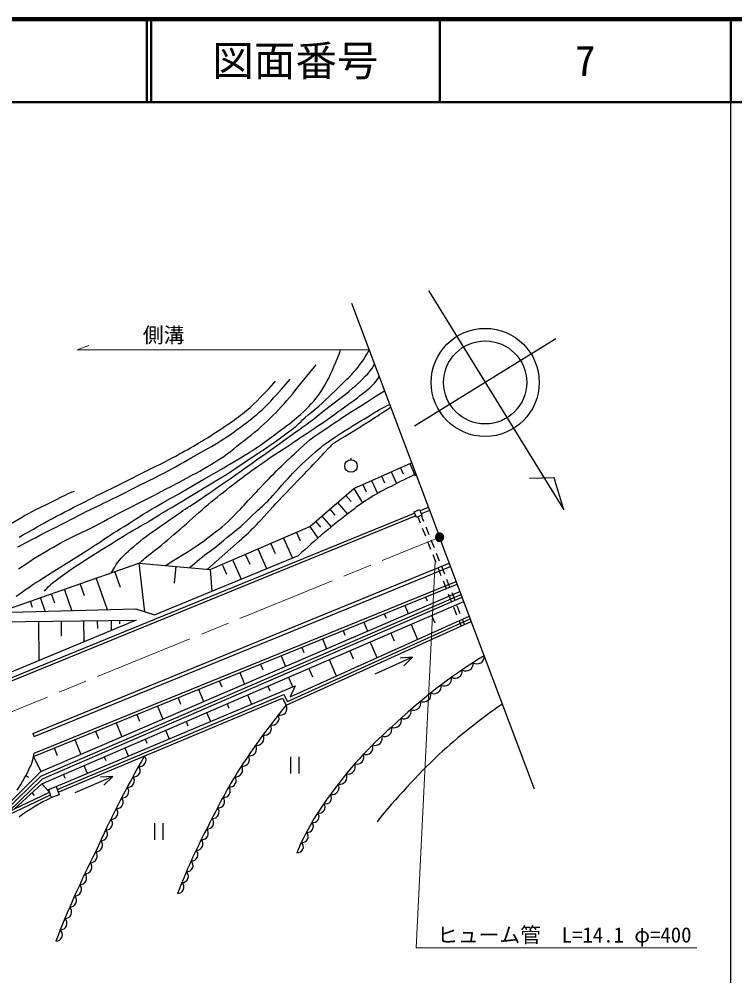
# Model space of a CAD drawing. Units: millimetres, scale not verified. Extents: x 40000 to 680000, y 20000 to 380000.
# Drawn here: x 493379 to 579500, y 264940 to 380000 of the extents above; entities that cross this region are included whole.
import ezdxf
from ezdxf.enums import TextEntityAlignment as Align

# ---------------------------------------------------------------- set-up
doc = ezdxf.new("R2010")
doc.units = ezdxf.units.MM
doc.header["$LTSCALE"] = 1000
doc.header["$PDMODE"] = 32
doc.header["$PDSIZE"] = 500
doc.linetypes.add('CHAIN', pattern=[18.5, 12, -1.5, 3.5, -1.5])
for name, color, linetype, lineweight in [('M-BGD', 7, 'Continuous', 25), ('M-BMK', 2, 'CHAIN', 13), ('M-BMK-SRVR', 3, 'Continuous', 25), ('M-STR-HTXT', 7, 'Continuous', 13), ('M-TTL', 2, 'Continuous', 140), ('M-TTL-BAND', 7, 'Continuous', 25), ('M-TTL-LINE', 7, 'Continuous', 50)]:
    doc.layers.add(name, color=color, linetype=linetype, lineweight=lineweight)
doc.layers.add('M-OTRS', color=6, linetype='Continuous')
doc.layers.add('M-TTL-TXT', color=7, linetype='Continuous')
doc.styles.add('ＭＳ ゴシック', font='')
doc.styles.get('ＭＳ ゴシック').set_extended_font_data('MS Gothic')

msp = doc.modelspace()

# ---------------------------------------------------------------- hatches: boundary and pattern name
at = {"layer": 'M-BMK-SRVR'}
msp.add_hatch(color=256, dxfattribs=at).paths.add_polyline_path([(544462, 317694, 0.41422), (543962, 318194, 0.41422), (543462, 317694, 0.41422), (543962, 317194, 0.41422)])

# ---------------------------------------------------------------- linework, layer by layer
at = {"layer": 'M-BGD'}
for p, q in [((542622, 347368), (558921, 320999)), ((557963, 341568), (540951, 331052)), ((533312, 327005), (533312, 327205)), ((539268, 326057), (539605, 325296)), ((540392, 326555), (541041, 325089)), ((535786, 324516), (536481, 322946)), ((536965, 325038), (537329, 324217)), ((538144, 325560), (538771, 324145)), ((557770, 324830), (554772, 324739)), ((558921, 320999), (557770, 324830)), ((533638, 323564), (534686, 321817)), ((534724, 324045), (535127, 323136)), ((532679, 322723), (533333, 321969)), ((530747, 321049), (531368, 320333)), ((531696, 321871), (532897, 320484)), ((542613, 321249), (541628, 320847)), ((540975, 320581), (443140, 280655)), ((529798, 320227), (530927, 318924)), ((541350, 320153), (541637, 319427)), ((542745, 320925), (541762, 320524)), ((541766, 320326), (542050, 319605)), ((528355, 318976), (529332, 317587)), ((529065, 319591), (529657, 318908)), ((541894, 318776), (542262, 317845)), ((542308, 318954), (542675, 318024)), ((525209, 317585), (526239, 315238)), ((526770, 318270), (527212, 317264)), ((523672, 316910), (524181, 315750)), ((542519, 317194), (542887, 316264)), ((542932, 317373), (543300, 316443)), ((509668, 308356), (526983, 315488)), ((520621, 315571), (521119, 314438)), ((522135, 316235), (523141, 313943)), ((543144, 315613), (543511, 314683)), ((543557, 315792), (543924, 314862)), ((495033, 294106), (545142, 314560)), ((495184, 293736), (545293, 314190)), ((507780, 314591), (508468, 308731)), ((512253, 314220), (512053, 312182)), ((517843, 314351), (518329, 313243)), ((519108, 314907), (520091, 312668)), ((544182, 314211), (544549, 313281)), ((505594, 311638), (504911, 313586)), ((516379, 313814), (516551, 311191)), ((543769, 314032), (544136, 313102)), ((495121, 291339), (546097, 312049)), ((495178, 291740), (545966, 312374)), ((501229, 310638), (500712, 312114)), ((504007, 308975), (502666, 312799)), ((544393, 312451), (544761, 311521)), ((544806, 312630), (545174, 311700)), ((497659, 309763), (497259, 310904)), ((499729, 308867), (498823, 311452)), ((545018, 310870), (545385, 309940)), ((545431, 311049), (545799, 310119)), ((494999, 309253), (494731, 310018)), ((496528, 308785), (495947, 310444)), ((542284, 310500), (542475, 310029)), ((490800, 308640), (507408, 309062)), ((507408, 309062), (509668, 308356)), ((537319, 308483), (537531, 307963)), ((539801, 309491), (540204, 308500)), ((545643, 309289), (546010, 308359)), ((546056, 309468), (546423, 308538)), ((507449, 307698), (457499, 287040)), ((487611, 307471), (507449, 307698)), ((495729, 307564), (495770, 302888)), ((498435, 307595), (498450, 305807)), ((501140, 307626), (501162, 305108)), ((502788, 307644), (502796, 306719)), ((504437, 307663), (504447, 306460)), ((505452, 307678), (505456, 307277)), ((534837, 307475), (535280, 306384)), ((540549, 307213), (541328, 305408)), ((543011, 308275), (543392, 307391)), ((546267, 307708), (546554, 306981)), ((546680, 307887), (546965, 307167)), ((532355, 306466), (532586, 305896)), ((538088, 306152), (538485, 305230)), ((529872, 305458), (530356, 304268)), ((535626, 305090), (536437, 303210)), ((527390, 304449), (527642, 303830)), ((533164, 304029), (533578, 303069)), ((524908, 303441), (525431, 302152)), ((530702, 302967), (531546, 301011)), ((540726, 303258), (536188, 301214)), ((540726, 303258), (539230, 303147)), ((540726, 303258), (539651, 302212)), ((522426, 302432), (522697, 301763)), ((528240, 301905), (528670, 300909)), ((517461, 300415), (517753, 299697)), ((519943, 301424), (520507, 300037)), ((525779, 300844), (526280, 299681)), ((514979, 299407), (515583, 297921)), ((523317, 299782), (523562, 299213)), ((512497, 298398), (512809, 297631)), ((520855, 298721), (521335, 297608)), ((510015, 297390), (510659, 295805)), ((518393, 297659), (518628, 297116)), ((507532, 296382), (507864, 295564)), ((515932, 296597), (516389, 295536)), ((505050, 295373), (505734, 293689)), ((513470, 295536), (513693, 295018)), ((495033, 294106), (495184, 293736)), ((502568, 294365), (502920, 293498)), ((508546, 293413), (508759, 292920)), ((511008, 294474), (511444, 293463)), ((497603, 292348), (497976, 291432)), ((500086, 293356), (500810, 291573)), ((506085, 292351), (506499, 291391)), ((495121, 291339), (496000, 289507)), ((503623, 291289), (503824, 290822)), ((526049, 291268), (526049, 289268)), ((527049, 291268), (527049, 289268)), ((501161, 290228), (501553, 289319)), ((494564, 288812), (494193, 289008)), ((498699, 289166), (498890, 288724)), ((504650, 288914), (500082, 286938)), ((504650, 288914), (503152, 288825)), ((504650, 288914), (503560, 287884)), ((496116, 288052), (497017, 287047)), ((491891, 284578), (497017, 287047)), ((492011, 284247), (497139, 286717)), ((495248, 286622), (494930, 286971)), ((509652, 283316), (509652, 281316)), ((510652, 283316), (510652, 281316))]:
    msp.add_line(p, q, dxfattribs=at)
for points in [[(493030, 310599), (493404, 310858), (493782, 311123), (494160, 311389), (494539, 311653), (494916, 311909), (495280, 312150), (495632, 312378), (495989, 312606), (496787, 313111), (497245, 313399), (499357, 314723), (501397, 316012), (501742, 316231), (502073, 316442), (502383, 316641), (502668, 316825), (503161, 317151), (503586, 317439), (503970, 317703), (504345, 317958), (504740, 318218), (505158, 318480), (505579, 318736), (505998, 318989), (506412, 319238), (506817, 319488), (507196, 319731), (507908, 320201), (508293, 320449), (508731, 320719), (509226, 321009), (509758, 321312), (510927, 321970), (511560, 322331), (511891, 322522), (512588, 322925), (513695, 323568), (515592, 324669), (517993, 326056), (518370, 326276), (518730, 326486), (520201, 327355), (520451, 327504), (520695, 327652), (520939, 327803), (521186, 327958), (521441, 328122), (521709, 328298), (521990, 328488), (522284, 328690), (522586, 328902), (522891, 329119), (523195, 329338), (523495, 329555), (523785, 329767), (524966, 330633), (525305, 330884), (525607, 331112), (525900, 331340), (526214, 331594), (526553, 331873), (526897, 332160), (527241, 332457), (527579, 332762), (527906, 333077), (528223, 333398), (528535, 333726), (528838, 334064), (529130, 334415), (529410, 334783), (529675, 335168), (529927, 335570), (530168, 335984), (530401, 336409), (530626, 336841), (530850, 337304), (531072, 337799), (531283, 338291), (531473, 338747), (531767, 339445), (531877, 339717), (531964, 339937), (532025, 340099), (532058, 340195)], [(496420, 311211), (496575, 311392), (496743, 311574), (496926, 311756), (497123, 311939), (497334, 312125), (497559, 312311), (497797, 312495), (498050, 312683), (498601, 313082), (499179, 313506), (499491, 313730), (499837, 313973), (500234, 314241), (500708, 314551), (501247, 314897), (501814, 315257), (502876, 315925), (503327, 316207), (503748, 316468), (504534, 316951), (504913, 317185), (505274, 317411), (505945, 317836), (506287, 318049), (506655, 318272), (507061, 318508), (507495, 318754), (507937, 319003), (508369, 319247), (508771, 319481), (509130, 319699), (509459, 319907), (509778, 320111), (510104, 320317), (510455, 320532), (510839, 320758), (511244, 320992), (511659, 321228), (512071, 321465), (512470, 321698), (512848, 321923), (513212, 322144), (514334, 322828), (517771, 324910), (518199, 325174), (518631, 325448), (519068, 325735), (519508, 326032), (520398, 326641), (520848, 326945), (521304, 327246), (522232, 327849), (522692, 328152), (523144, 328456), (523597, 328771), (524056, 329096), (524504, 329418), (525303, 329996), (525629, 330229), (525912, 330430), (526168, 330615), (526411, 330798), (526656, 330997), (526886, 331202), (527092, 331403), (527298, 331612), (527530, 331842), (527815, 332105), (528168, 332409), (528573, 332746), (529004, 333104), (529439, 333470), (529852, 333833), (530246, 334197), (530637, 334571), (531022, 334946), (531397, 335315), (531759, 335668), (532110, 336004), (532453, 336327), (532783, 336642), (533098, 336951), (533393, 337259), (533667, 337563), (533923, 337861), (534162, 338156), (534388, 338449), (534602, 338741), (534805, 339033), (534995, 339323), (535173, 339611), (535338, 339898), (535492, 340185)], [(493289, 313872), (493758, 314188), (494228, 314504), (494697, 314814), (495165, 315114), (495635, 315407), (496107, 315694), (496577, 315974), (497042, 316246), (497497, 316507), (497928, 316751), (498337, 316979), (498747, 317201), (499179, 317429), (499656, 317673), (500196, 317938), (500785, 318217), (501395, 318503), (501996, 318788), (502560, 319066), (503071, 319331), (503546, 319589), (504013, 319847), (504496, 320113), (505022, 320394), (505309, 320544), (505612, 320700), (505926, 320862), (506248, 321027), (506899, 321358), (507835, 321835), (509577, 322726), (510042, 322965), (510539, 323222), (511083, 323506), (511657, 323806), (512239, 324111), (512806, 324410), (514255, 325179), (514680, 325407), (515109, 325643), (515559, 325900), (516042, 326182), (516546, 326481), (517053, 326790), (517547, 327102), (518010, 327411), (518431, 327715), (518822, 328019), (519199, 328324), (519578, 328636), (519975, 328955), (520398, 329287), (520838, 329628), (521281, 329974), (521714, 330320), (522123, 330661), (522504, 330994), (522866, 331322), (523216, 331651), (523560, 331983), (523904, 332324), (524249, 332671), (524590, 333023), (524928, 333382), (525264, 333749), (525599, 334127), (525931, 334516), (526257, 334915), (526585, 335323), (526918, 335741), (527262, 336167), (528350, 337500), (528729, 337963), (529119, 338434)], [(504489, 313438), (504686, 313787), (504879, 314108), (505072, 314405), (505266, 314683), (505466, 314945), (505661, 315178), (505848, 315378), (506044, 315567), (506264, 315768), (506524, 316003), (506831, 316282), (507174, 316588), (507543, 316910), (507927, 317233), (508316, 317543), (508710, 317837), (509114, 318121), (509531, 318406), (509960, 318697), (510404, 319004), (510857, 319327), (511319, 319659), (511797, 320001), (512296, 320354), (512822, 320717), (513091, 320899), (513359, 321077), (513628, 321254), (513902, 321433), (514477, 321806), (514784, 322007), (515107, 322220), (515450, 322449), (515816, 322697), (516207, 322964), (516621, 323248), (517055, 323547), (517506, 323858), (517971, 324180), (518446, 324510), (518929, 324847), (519416, 325187), (519904, 325529), (520390, 325871), (520890, 326223), (521416, 326595), (521958, 326981), (523060, 327765), (526513, 330227), (527049, 330606), (527294, 330781), (527530, 330951), (527766, 331122), (528005, 331298), (528255, 331485), (528508, 331678), (528755, 331869), (528997, 332059), (529234, 332248), (529469, 332437), (529934, 332813), (530168, 333000), (530403, 333187), (530641, 333374), (531130, 333748), (532123, 334493), (532604, 334863), (533059, 335231), (533495, 335603), (533919, 335979), (534321, 336350), (534693, 336708), (535024, 337045), (535317, 337361), (535576, 337663), (535802, 337948), (535990, 338215), (536140, 338462)], [(493236, 316534), (493701, 316776), (494150, 317011), (494977, 317447), (495333, 317637), (495952, 317971), (496264, 318138), (496610, 318318), (496995, 318512), (497403, 318712), (497826, 318920), (498260, 319134), (498698, 319354), (499146, 319587), (499608, 319831), (500075, 320079), (500540, 320324), (500994, 320556), (501440, 320776), (501884, 320989), (502745, 321397), (503153, 321593), (503530, 321777), (503880, 321951), (505848, 322930), (507255, 323629), (507716, 323857), (508640, 324310), (509099, 324538), (509551, 324767), (509994, 324995), (510427, 325221), (510859, 325450), (511294, 325684), (511739, 325925), (512196, 326177), (512659, 326435), (513128, 326699), (514079, 327235), (515581, 328079), (516067, 328355), (516519, 328617), (516931, 328862), (517316, 329094), (517679, 329318), (518026, 329536), (518361, 329754), (518679, 329969), (518977, 330177), (519263, 330383), (519546, 330591), (519837, 330805), (520131, 331021), (520424, 331237), (520718, 331458), (521018, 331689), (521326, 331935), (521647, 332197), (521976, 332469), (522311, 332754), (522648, 333053), (522982, 333368), (523319, 333707), (523661, 334071), (524001, 334444), (524331, 334812), (524942, 335489), (525228, 335810), (525501, 336120), (526005, 336693)], [(493374, 317681), (493794, 317925), (494655, 318424), (495095, 318678), (495541, 318932), (495993, 319186), (496450, 319438), (496917, 319692), (497396, 319949), (497886, 320210), (498382, 320472), (498883, 320734), (499385, 320996), (499885, 321255), (500382, 321511), (500871, 321762), (501351, 322008), (501818, 322244), (502274, 322473), (502721, 322695), (503164, 322914), (504051, 323349), (504502, 323570), (504963, 323796), (505437, 324031), (509281, 325942), (509842, 326224), (510383, 326497), (510895, 326759), (511370, 327006), (511810, 327237), (512222, 327457), (512610, 327666), (512980, 327868), (513334, 328064), (513677, 328257), (514013, 328448), (514346, 328640), (514680, 328836), (515019, 329036), (515361, 329240), (515700, 329446), (516036, 329653), (516368, 329861), (516695, 330068), (517016, 330274), (517330, 330478), (517637, 330680), (517936, 330880), (518226, 331076), (518506, 331268), (518777, 331457), (519041, 331642), (519296, 331825), (519546, 332006), (519789, 332187), (520027, 332368), (520261, 332551), (520492, 332735), (520720, 332922), (521166, 333308), (521596, 333704), (522007, 334100), (522396, 334487), (522760, 334855), (523100, 335205), (523417, 335544), (523711, 335870), (523982, 336181), (524228, 336474)], [(507870, 314583), (507985, 314706), (508127, 314842), (508296, 314993), (508490, 315158), (508708, 315338), (508954, 315532), (509228, 315739), (509525, 315962), (509840, 316202), (510166, 316461), (510511, 316746), (510876, 317056), (511254, 317380), (512013, 318034), (512756, 318672), (513128, 318994), (513502, 319318), (513877, 319646), (514255, 319981), (515017, 320667), (515396, 321005), (515770, 321330), (516135, 321639), (516494, 321938), (516851, 322229), (517210, 322519), (517576, 322813), (517950, 323109), (518328, 323406), (518710, 323702), (519095, 323999), (519484, 324295), (519873, 324590), (520263, 324884), (520658, 325178), (521062, 325475), (521477, 325778), (521911, 326091), (522360, 326414), (522816, 326738), (523271, 327056), (523716, 327361), (524156, 327655), (524598, 327941), (525452, 328486), (525846, 328743), (526201, 328981), (526522, 329200), (526832, 329413), (527153, 329633), (527509, 329873), (527906, 330136), (528771, 330699), (529213, 330991), (529646, 331284), (530076, 331584), (530510, 331895), (531357, 332510), (531755, 332796), (532133, 333062), (532845, 333560), (533179, 333796), (533497, 334026), (533798, 334251), (534081, 334467), (534350, 334677), (534608, 334882), (535338, 335474), (535563, 335662), (535773, 335851), (535966, 336042), (536141, 336235), (536302, 336428), (536446, 336622), (536574, 336818), (536685, 337015)], [(510995, 314301), (511388, 314549), (511781, 314795), (513319, 315754), (513700, 315988), (514074, 316220), (514436, 316449), (514781, 316676), (515097, 316895), (515387, 317105), (515669, 317315), (515961, 317538), (516280, 317783), (516634, 318050), (517011, 318334), (517401, 318633), (517791, 318944), (518171, 319268), (518531, 319597), (518878, 319931), (519227, 320282), (519594, 320660), (519996, 321077), (520217, 321309), (520453, 321560), (520700, 321825), (520955, 322100), (521965, 323194), (522195, 323441), (522408, 323668), (522792, 324071), (523139, 324431), (523459, 324759), (523762, 325067), (524060, 325369), (524350, 325662), (524627, 325939), (524891, 326200), (525144, 326449), (525388, 326686), (525606, 326895), (525795, 327074), (525984, 327250), (526198, 327446), (526464, 327689), (527213, 328375), (527640, 328762), (528049, 329127), (528403, 329429), (528673, 329643), (528885, 329796), (529082, 329926), (529305, 330070), (529598, 330267), (530391, 330814), (530849, 331129), (531333, 331457), (531828, 331788), (532345, 332125), (532891, 332476), (533453, 332835), (534578, 333551), (535130, 333903), (536237, 334607), (537331, 335302)], [(513897, 314038), (514201, 314307), (514506, 314569), (514811, 314825), (515118, 315076), (515427, 315324), (515735, 315565), (516043, 315796), (516354, 316027), (516670, 316263), (516994, 316514), (517331, 316784), (517678, 317067), (518030, 317356), (518381, 317646), (518724, 317929), (519059, 318200), (519388, 318464), (519715, 318728), (520044, 319000), (520378, 319290), (520733, 319615), (521106, 319970), (521474, 320327), (521815, 320658), (522105, 320936), (522329, 321141), (522501, 321294), (522646, 321420), (522788, 321547), (522950, 321702), (523122, 321871), (523286, 322038), (523461, 322220), (523665, 322438), (523915, 322711), (524233, 323067), (524608, 323492), (525007, 323945), (525396, 324386), (525745, 324771), (526033, 325084), (526283, 325352), (526523, 325603), (526779, 325861), (527078, 326155), (527439, 326502), (527843, 326884), (528264, 327274), (528674, 327647), (529045, 327976), (529369, 328251), (529662, 328490), (529940, 328708), (530220, 328918), (530519, 329137), (530827, 329357), (531134, 329569), (531452, 329782), (531794, 330005), (532170, 330247), (532600, 330518), (533075, 330812), (533567, 331115), (534503, 331687), (534919, 331942), (535317, 332188), (535699, 332422), (536065, 332643), (536417, 332849), (536754, 333039), (537075, 333216), (537381, 333379), (537672, 333527), (537949, 333661)], [(516033, 313845), (519869, 317230), (520162, 317490), (520431, 317733), (520704, 317983), (520968, 318231), (521207, 318458), (521437, 318683), (521674, 318921), (521935, 319190), (522226, 319500), (522537, 319839), (523178, 320547), (523490, 320889), (524022, 321467), (524284, 321750), (524595, 322082), (524990, 322499), (525234, 322754), (525509, 323040), (526125, 323677), (527110, 324695), (527427, 325024), (527727, 325336), (528003, 325625), (528262, 325898), (528517, 326169), (528766, 326434), (529008, 326693), (529871, 327618), (530054, 327813), (530701, 328494), (530865, 328662), (531016, 328806), (531182, 328950), (531317, 329061), (531403, 329123), (531508, 329185), (531699, 329298), (532046, 329511), (532610, 329862), (534161, 330822), (534960, 331318), (535649, 331750), (535948, 331939), (536241, 332126), (536525, 332307), (536798, 332482), (537058, 332650), (537302, 332809), (537528, 332958), (537734, 333094), (537917, 333218), (538074, 333327)], [(490800, 308640), (507780, 314591), (516379, 313814), (528355, 318976), (533638, 323564), (540591, 326643)], [(492322, 319304), (493580, 320023), (494043, 320286), (494506, 320543), (494953, 320784), (495393, 321008), (495833, 321223), (496678, 321625), (497062, 321813), (497412, 321992), (497734, 322160), (498037, 322321), (498330, 322473), (498624, 322619), (498917, 322759), (499203, 322891), (499483, 323016), (499760, 323134), (500035, 323246)], [(541109, 320257), (443033, 280233), (417405, 269607)], [(491082, 284642), (496000, 289507), (546422, 311161)], [(491786, 284867), (495976, 288949), (546550, 310822)], [(492089, 284673), (496174, 288653), (546673, 310494)], [(492772, 285002), (496116, 288052), (546881, 309944)], [(497837, 287713), (526601, 299823), (525987, 298513), (547538, 308200)], [(497969, 287355), (525230, 298787), (525666, 297945), (547664, 307866)], [(498090, 287026), (525067, 298340), (525508, 297490), (547787, 307537)]]:
    msp.add_lwpolyline(points, dxfattribs=at)
for points in [[(540905, 320749), (541557, 321019), (541833, 320354), (541182, 320083)], [(497837, 287713), (498201, 286725), (497263, 286380), (496899, 287368)]]:
    msp.add_lwpolyline(points, close=True, dxfattribs=at)
for centre, radius in [((549457, 336310), 6500), ((549457, 336310), 5000), ((533312, 326255), 750)]:
    msp.add_circle(centre, radius, dxfattribs=at)
for centre, radius, start, end in [((558090, 286893), 41964, 113.86881, 118.38386), ((548761, 301422), 24781, 115.37565, 128.31818), ((583278, 254855), 82737, 127.07705, 132.8748), ((582759, 248570), 64246, 121.35213, 133.92631), ((548471, 303335), 867, 237.44564, 6.65575), ((545842, 301598), 867, 240.23991, 9.45001), ((547146, 302482), 867, 238.84278, 8.05288), ((544560, 300682), 867, 241.63704, 10.84714), ((543301, 299735), 867, 243.03417, 12.24427), ((542065, 298758), 867, 244.4313, 13.6414), ((587594, 246246), 80502, 140.46517, 148.0087), ((524776, 297108), 826, 254.49376, 27.51423), ((539667, 296714), 867, 247.22556, 16.43567), ((540853, 297751), 867, 245.82843, 15.03854), ((589253, 242381), 66900, 124.33396, 132.69378), ((523831, 295918), 826, 255.5714, 28.59188), ((538505, 295649), 867, 248.6227, 17.8328), ((522908, 294710), 826, 256.64905, 29.66952), ((568517, 259939), 46239, 130.98734, 144.56426), ((537357, 294597), 867, 247.49908, 16.41517), ((522008, 293485), 826, 257.7267, 30.74717), ((536202, 293522), 867, 249.43864, 18.35473), ((521131, 292243), 826, 258.80434, 31.82482), ((535084, 292409), 867, 251.3782, 20.29429), ((490160, 292243), 5043, 334.92443, 354.27009), ((609114, 232611), 116541, 149.7154, 156.06782), ((507886, 290894), 766, 260.58843, 39.5482), ((520277, 290985), 826, 259.88199, 32.90246), ((534004, 291259), 867, 253.31776, 22.23385), ((601490, 230932), 83621, 133.53695, 141.06727), ((477680, 297720), 18670, 325.99354, 335.93302), ((507176, 289643), 766, 261.29425, 40.25402), ((519448, 289711), 826, 260.95964, 33.98011), ((532964, 290073), 867, 255.25732, 24.17341), ((506481, 288383), 766, 262.00008, 40.95984), ((598007, 242724), 91234, 149.59712, 154.08117), ((518733, 288409), 761, 260.34181, 39.74924), ((531964, 288853), 867, 257.19688, 26.11297), ((518028, 287163), 761, 261.23862, 40.64605), ((531007, 287599), 867, 259.13644, 28.05253), ((505802, 287114), 766, 262.7059, 41.66567), ((555484, 267822), 31070, 142.47372, 157.41933), ((530269, 286331), 709, 251.49733, 35.94105), ((507890, 264390), 24424, 115.79336, 126.45088), ((505138, 285837), 766, 263.41173, 42.37149), ((517342, 285905), 761, 262.13543, 41.54286), ((529489, 285218), 709, 253.98827, 38.43198), ((504491, 284553), 766, 264.11755, 43.07731), ((516676, 284637), 761, 263.03224, 42.43967), ((528757, 284071), 709, 256.4792, 40.92292), ((503859, 283260), 766, 264.82337, 43.78314), ((516030, 283359), 761, 263.92905, 43.33648), ((528076, 282894), 709, 258.97014, 43.41385), ((503243, 281959), 766, 265.5292, 44.48896), ((577558, 250091), 69660, 152.17885, 159.19356), ((515392, 282090), 757, 262.89997, 42.62685), ((527447, 281689), 709, 261.46107, 45.90479), ((502643, 280651), 766, 266.23502, 45.19479), ((514752, 280815), 757, 264.06909, 43.79596), ((526871, 280457), 709, 263.95201, 48.39572), ((606840, 227070), 116863, 153.13123, 158.92073), ((501996, 279359), 796, 265.50763, 41.47852), ((514139, 279527), 757, 265.23821, 44.96508), ((501344, 278031), 796, 266.23131, 42.20221), ((513551, 278227), 757, 266.40733, 46.1342), ((512990, 276915), 757, 267.57644, 47.30332), ((500709, 276694), 796, 266.955, 42.9259), ((512457, 275592), 757, 268.74556, 48.47243), ((500091, 275350), 796, 267.67869, 43.64959), ((499489, 273998), 796, 268.40238, 44.37327), ((498905, 272638), 796, 269.12606, 45.09696), ((498338, 271271), 796, 269.84975, 45.82065), ((497789, 269897), 796, 270.57344, 46.54433)]:
    msp.add_arc(centre, radius, start, end, dxfattribs=at)
at = {"layer": 'M-BMK'}
msp.add_line((451410, 279988), (543499, 317505), dxfattribs=at)
at = {"layer": 'M-BMK-SRVR'}
for p, q in [((533355, 345858), (543786, 318161)), ((544138, 317226), (555357, 287436))]:
    msp.add_line(p, q, dxfattribs=at)
msp.add_lwpolyline([(544462, 317694, 0.41422), (543962, 318194, 0.41422), (543462, 317694, 0.41422), (543962, 317194, 0.41422)], format="xyb", close=True, dxfattribs=at)
at = {"layer": 'M-OTRS'}
msp.add_point((543962, 317694), dxfattribs=at)
at = {"layer": 'M-STR-HTXT'}
for p, q in [((500346, 340230), (501755, 340743)), ((535475, 340230), (500346, 340230))]:
    msp.add_line(p, q, dxfattribs=at)
msp.add_lwpolyline([(543452, 314818), (541167, 268301), (574917, 268301)], dxfattribs=at)
at = {"layer": 'M-TTL'}
msp.add_line((680000, 380000), (40000, 380000), dxfattribs=at)
at = {"layer": 'M-TTL-BAND'}
msp.add_line((579000, 20000), (579000, 370000), dxfattribs=at)
at = {"layer": 'M-TTL-LINE'}
for p, q in [((508747, 380000), (508747, 370000)), ((509247, 380000), (509247, 370000)), ((543997, 380000), (543997, 370000)), ((579000, 380000), (579000, 370000)), ((40000, 370000), (680000, 370000))]:
    msp.add_line(p, q, dxfattribs=at)

# ---------------------------------------------------------------- texts
at = {"layer": 'M-STR-HTXT', "style": 'ＭＳ ゴシック'}
for s, p in [('側溝', (508267, 340541)), ('\u3000ヒューム管\u3000L=14.1 φ=400', (541167, 268401))]:
    msp.add_text(s, height=1833, dxfattribs=at).set_placement(p, align=Align.BOTTOM_LEFT)
at = {"layer": 'M-TTL-TXT', "style": 'ＭＳ ゴシック'}
for s, p in [('図面番号', (526622, 375000)), ('7', (561497, 375000))]:
    msp.add_text(s, height=3666, dxfattribs=at).set_placement(p, align=Align.MIDDLE_CENTER)

doc.saveas('drawing.dxf')
